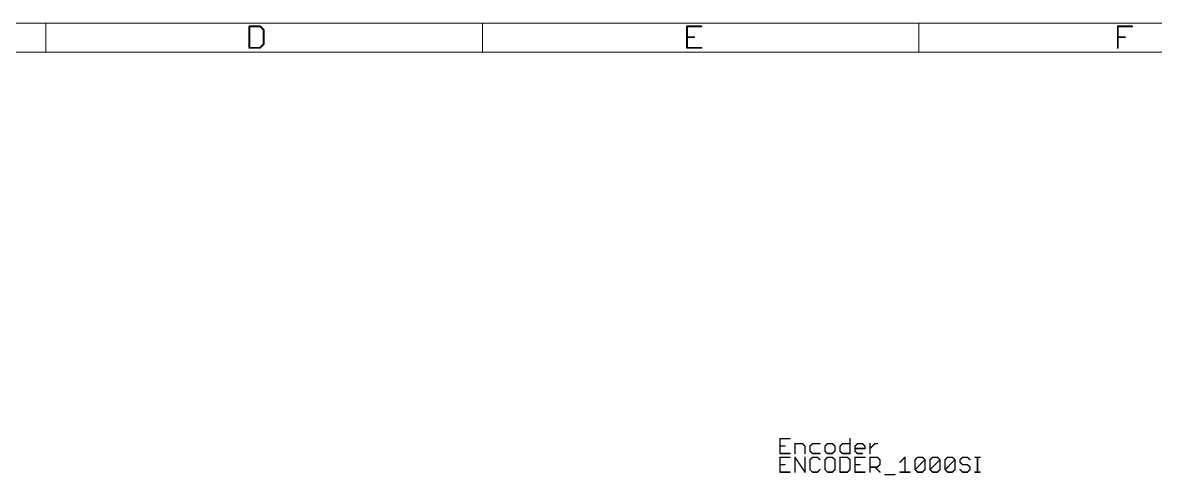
# Model space of a CAD drawing. Extents: x 0 to 387, y 0 to 260.
# Drawn here: x 143.5 to 267.1, y 211.1 to 260.4 of the extents above; entities that cross this region are included whole.
import ezdxf

# ---------------------------------------------------------------- set-up
doc = ezdxf.new("R2010")
doc.units = 0
doc.layers.add('94', color=14, linetype='CONTINUOUS')
doc.layers.add('96', color=251, linetype='CONTINUOUS')

msp = doc.modelspace()

# ---------------------------------------------------------------- linework, layer by layer
at = {"layer": '94'}
for points, const_width in [([(146.05, 260.35), (98.425, 260.35)], 0.1016), ([(193.675, 260.35), (146.05, 260.35)], 0.1016), ([(146.05, 257.175), (146.05, 260.35)], 0.1016), ([(168.2496, 259.9964), (168.2496, 257.6576)], 0.2032), ([(169.419, 259.9964), (168.2496, 259.9964)], 0.2032), ([(169.8088, 259.6066), (169.419, 259.9964)], 0.2032), ([(169.8088, 258.0474), (169.8088, 259.6066)], 0.2032), ([(241.3, 260.35), (193.675, 260.35)], 0.1016), ([(193.675, 260.35), (193.675, 257.175)], 0.1016), ([(217.5608, 259.9964), (216.0016, 259.9964)], 0.2032), ([(216.0016, 259.9964), (216.0016, 257.6576)], 0.2032), ([(288.925, 260.35), (241.3, 260.35)], 0.1016), ([(241.3, 260.35), (241.3, 257.175)], 0.1016), ([(262.9916, 257.6576), (262.9916, 259.9964)], 0.2032), ([(262.9916, 259.9964), (264.5508, 259.9964)], 0.2032), ([(216.0016, 258.827), (216.7812, 258.827)], 0.2032), ([(262.9916, 258.827), (263.7712, 258.827)], 0.2032), ([(146.05, 257.175), (98.425, 257.175)], 0.1016), ([(193.675, 257.175), (146.05, 257.175)], 0.1016), ([(168.2496, 257.6576), (169.419, 257.6576)], 0.2032), ([(169.419, 257.6576), (169.8088, 258.0474)], 0.2032), ([(241.3, 257.175), (193.675, 257.175)], 0.1016), ([(216.0016, 257.6576), (217.5608, 257.6576)], 0.2032), ([(288.925, 257.175), (241.3, 257.175)], 0.1016), ([(227.2209, 215.0632), (226.1362, 215.0632)], 0.1524), ([(226.1362, 215.0632), (226.1362, 213.4362)], 0.1524), ([(233.7695, 215.0632), (233.7695, 213.4362)], 0.1524), ([(226.1362, 214.2497), (226.6785, 214.2497)], 0.1524), ([(227.7734, 213.4362), (227.7734, 214.5209)], 0.1524), ([(227.7734, 214.5209), (228.5868, 214.5209)], 0.1524), ([(228.5868, 214.5209), (228.858, 214.2497)], 0.1524), ([(228.858, 214.2497), (228.858, 213.4362)], 0.1524), ([(229.6817, 214.5209), (229.4105, 214.2497)], 0.1524), ([(229.4105, 214.2497), (229.4105, 213.7074)], 0.1524), ([(230.4952, 214.5209), (229.6817, 214.5209)], 0.1524), ([(231.3188, 214.5209), (231.0477, 214.2497)], 0.1524), ([(231.0477, 214.2497), (231.0477, 213.7074)], 0.1524), ([(231.8612, 214.5209), (231.3188, 214.5209)], 0.1524), ([(232.1323, 214.2497), (231.8612, 214.5209)], 0.1524), ([(232.1323, 213.7074), (232.1323, 214.2497)], 0.1524), ([(232.6848, 214.2497), (232.956, 214.5209)], 0.1524), ([(232.6848, 213.7074), (232.6848, 214.2497)], 0.1524), ([(232.956, 214.5209), (233.7695, 214.5209)], 0.1524), ([(234.322, 214.2497), (234.5931, 214.5209)], 0.1524), ([(234.322, 213.7074), (234.322, 214.2497)], 0.1524), ([(235.4066, 213.9785), (234.322, 213.9785)], 0.1524), ([(234.5931, 214.5209), (235.1355, 214.5209)], 0.1524), ([(235.1355, 214.5209), (235.4066, 214.2497)], 0.1524), ([(235.4066, 214.2497), (235.4066, 213.9785)], 0.1524), ([(235.9591, 213.4362), (235.9591, 214.5209)], 0.1524), ([(235.9591, 213.9785), (236.5015, 214.5209)], 0.1524), ([(236.5015, 214.5209), (236.7726, 214.5209)], 0.1524), ([(226.1362, 213.4362), (227.2209, 213.4362)], 0.1524), ([(229.4105, 213.7074), (229.6817, 213.4362)], 0.1524), ([(229.6817, 213.4362), (230.4952, 213.4362)], 0.1524), ([(231.0477, 213.7074), (231.3188, 213.4362)], 0.1524), ([(231.3188, 213.4362), (231.8612, 213.4362)], 0.1524), ([(231.8612, 213.4362), (232.1323, 213.7074)], 0.1524), ([(232.956, 213.4362), (232.6848, 213.7074)], 0.1524), ([(233.7695, 213.4362), (232.956, 213.4362)], 0.1524), ([(234.5931, 213.4362), (234.322, 213.7074)], 0.1524), ([(235.1355, 213.4362), (234.5931, 213.4362)], 0.1524)]:
    msp.add_lwpolyline(points, dxfattribs=dict(at, const_width=const_width))
for points, const_width in [([(146.05, 260.3754, 1), (146.05, 260.3246)], 0.0508), ([(146.0754, 260.35, 1), (146.0246, 260.35)], 0.0508), ([(146.05, 260.3246, 1), (146.05, 260.3754)], 0.0508), ([(168.3004, 259.9964, 1), (168.1988, 259.9964)], 0.1016), ([(168.2496, 260.0472, 1), (168.2496, 259.9456)], 0.1016), ([(169.4549, 260.0323, 1), (169.3831, 259.9605)], 0.1016), ([(169.419, 259.9456, 1), (169.419, 260.0472)], 0.1016), ([(169.8596, 259.6066, 1), (169.758, 259.6066)], 0.1016), ([(169.7729, 259.5707, 1), (169.8447, 259.6425)], 0.1016), ([(193.675, 260.3754, 1), (193.675, 260.3246)], 0.0508), ([(193.7004, 260.35, 1), (193.6496, 260.35)], 0.0508), ([(193.675, 260.3246, 1), (193.675, 260.3754)], 0.0508), ([(216.0016, 260.0472, 1), (216.0016, 259.9456)], 0.1016), ([(216.0524, 259.9964, 1), (215.9508, 259.9964)], 0.1016), ([(217.5608, 259.9456, 1), (217.5608, 260.0472)], 0.1016), ([(241.3, 260.3754, 1), (241.3, 260.3246)], 0.0508), ([(241.3254, 260.35, 1), (241.2746, 260.35)], 0.0508), ([(241.3, 260.3246, 1), (241.3, 260.3754)], 0.0508), ([(263.0424, 259.9964, 1), (262.9408, 259.9964)], 0.1016), ([(262.9916, 260.0472, 1), (262.9916, 259.9456)], 0.1016), ([(264.5508, 259.9456, 1), (264.5508, 260.0472)], 0.1016), ([(216.0016, 258.8778, 1), (216.0016, 258.7762)], 0.1016), ([(216.7812, 258.7762, 1), (216.7812, 258.8778)], 0.1016), ([(262.9916, 258.8778, 1), (262.9916, 258.7762)], 0.1016), ([(263.7712, 258.7762, 1), (263.7712, 258.8778)], 0.1016), ([(146.05, 257.2004, 1), (146.05, 257.1496)], 0.0508), ([(146.0246, 257.175, 1), (146.0754, 257.175)], 0.0508), ([(146.05, 257.1496, 1), (146.05, 257.2004)], 0.0508), ([(168.2496, 257.7084, 1), (168.2496, 257.6068)], 0.1016), ([(168.1988, 257.6576, 1), (168.3004, 257.6576)], 0.1016), ([(169.3831, 257.6935, 1), (169.4549, 257.6217)], 0.1016), ([(169.419, 257.6068, 1), (169.419, 257.7084)], 0.1016), ([(169.758, 258.0474, 1), (169.8596, 258.0474)], 0.1016), ([(169.8447, 258.0115, 1), (169.7729, 258.0833)], 0.1016), ([(193.675, 257.2004, 1), (193.675, 257.1496)], 0.0508), ([(193.6496, 257.175, 1), (193.7004, 257.175)], 0.0508), ([(193.675, 257.1496, 1), (193.675, 257.2004)], 0.0508), ([(216.0016, 257.7084, 1), (216.0016, 257.6068)], 0.1016), ([(215.9508, 257.6576, 1), (216.0524, 257.6576)], 0.1016), ([(217.5608, 257.6068, 1), (217.5608, 257.7084)], 0.1016), ([(241.3, 257.2004, 1), (241.3, 257.1496)], 0.0508), ([(241.2746, 257.175, 1), (241.3254, 257.175)], 0.0508), ([(241.3, 257.1496, 1), (241.3, 257.2004)], 0.0508), ([(262.9408, 257.6576, 1), (263.0424, 257.6576)], 0.1016), ([(226.1362, 215.1013, 1), (226.1362, 215.0251)], 0.0762), ([(226.1743, 215.0632, 1), (226.0981, 215.0632)], 0.0762), ([(227.2209, 215.0251, 1), (227.2209, 215.1013)], 0.0762), ([(233.8076, 215.0632, 1), (233.7314, 215.0632)], 0.0762), ([(226.1362, 214.2878, 1), (226.1362, 214.2116)], 0.0762), ([(226.6785, 214.2116, 1), (226.6785, 214.2878)], 0.0762), ([(227.8115, 214.5209, 1), (227.7353, 214.5209)], 0.0762), ([(227.7734, 214.559, 1), (227.7734, 214.4828)], 0.0762), ([(228.6138, 214.5478, 1), (228.5599, 214.4939)], 0.0762), ([(228.5868, 214.4828, 1), (228.5868, 214.559)], 0.0762), ([(228.8961, 214.2497, 1), (228.8199, 214.2497)], 0.0762), ([(228.8311, 214.2228, 1), (228.885, 214.2766)], 0.0762), ([(229.4486, 214.2497, 1), (229.3724, 214.2497)], 0.0762), ([(229.3836, 214.2766, 1), (229.4375, 214.2228)], 0.0762), ([(229.6817, 214.559, 1), (229.6817, 214.4828)], 0.0762), ([(229.7086, 214.4939, 1), (229.6547, 214.5478)], 0.0762), ([(230.4952, 214.4828, 1), (230.4952, 214.559)], 0.0762), ([(231.0858, 214.2497, 1), (231.0096, 214.2497)], 0.0762), ([(231.0207, 214.2766, 1), (231.0746, 214.2228)], 0.0762), ([(231.3188, 214.559, 1), (231.3188, 214.4828)], 0.0762), ([(231.3458, 214.4939, 1), (231.2919, 214.5478)], 0.0762), ([(231.8881, 214.5478, 1), (231.8342, 214.4939)], 0.0762), ([(231.8612, 214.4828, 1), (231.8612, 214.559)], 0.0762), ([(232.1704, 214.2497, 1), (232.0942, 214.2497)], 0.0762), ([(232.1054, 214.2228, 1), (232.1593, 214.2766)], 0.0762), ([(232.7229, 214.2497, 1), (232.6467, 214.2497)], 0.0762), ([(232.6579, 214.2766, 1), (232.7118, 214.2228)], 0.0762), ([(232.956, 214.559, 1), (232.956, 214.4828)], 0.0762), ([(232.9829, 214.4939, 1), (232.929, 214.5478)], 0.0762), ([(233.7695, 214.4828, 1), (233.7695, 214.559)], 0.0762), ([(234.3601, 214.2497, 1), (234.2839, 214.2497)], 0.0762), ([(234.295, 214.2766, 1), (234.3489, 214.2228)], 0.0762), ([(234.322, 214.0166, 1), (234.322, 213.9404)], 0.0762), ([(234.5931, 214.559, 1), (234.5931, 214.4828)], 0.0762), ([(234.6201, 214.4939, 1), (234.5662, 214.5478)], 0.0762), ([(235.1624, 214.5478, 1), (235.1085, 214.4939)], 0.0762), ([(235.1355, 214.4828, 1), (235.1355, 214.559)], 0.0762), ([(235.4447, 214.2497, 1), (235.3685, 214.2497)], 0.0762), ([(235.3685, 213.9785, 1), (235.4447, 213.9785)], 0.0762), ([(235.3797, 214.2228, 1), (235.4336, 214.2766)], 0.0762), ([(235.4066, 213.9404, 1), (235.4066, 214.0166)], 0.0762), ([(235.9972, 214.5209, 1), (235.921, 214.5209)], 0.0762), ([(235.9322, 214.0055, 1), (235.9861, 213.9516)], 0.0762), ([(236.5015, 214.559, 1), (236.5015, 214.4828)], 0.0762), ([(236.5284, 214.4939, 1), (236.4745, 214.5478)], 0.0762), ([(236.7726, 214.4828, 1), (236.7726, 214.559)], 0.0762), ([(226.1362, 213.4743, 1), (226.1362, 213.3981)], 0.0762), ([(226.0981, 213.4362, 1), (226.1743, 213.4362)], 0.0762), ([(227.2209, 213.3981, 1), (227.2209, 213.4743)], 0.0762), ([(227.7353, 213.4362, 1), (227.8115, 213.4362)], 0.0762), ([(228.8199, 213.4362, 1), (228.8961, 213.4362)], 0.0762), ([(229.4375, 213.7343, 1), (229.3836, 213.6804)], 0.0762), ([(229.3724, 213.7074, 1), (229.4486, 213.7074)], 0.0762), ([(229.6817, 213.4743, 1), (229.6817, 213.3981)], 0.0762), ([(229.6547, 213.4093, 1), (229.7086, 213.4631)], 0.0762), ([(230.4952, 213.3981, 1), (230.4952, 213.4743)], 0.0762), ([(231.0746, 213.7343, 1), (231.0207, 213.6804)], 0.0762), ([(231.0096, 213.7074, 1), (231.0858, 213.7074)], 0.0762), ([(231.3188, 213.4743, 1), (231.3188, 213.3981)], 0.0762), ([(231.2919, 213.4093, 1), (231.3458, 213.4631)], 0.0762), ([(231.8342, 213.4631, 1), (231.8881, 213.4093)], 0.0762), ([(231.8612, 213.3981, 1), (231.8612, 213.4743)], 0.0762), ([(232.0942, 213.7074, 1), (232.1704, 213.7074)], 0.0762), ([(232.1593, 213.6804, 1), (232.1054, 213.7343)], 0.0762), ([(232.7118, 213.7343, 1), (232.6579, 213.6804)], 0.0762), ([(232.6467, 213.7074, 1), (232.7229, 213.7074)], 0.0762), ([(232.956, 213.4743, 1), (232.956, 213.3981)], 0.0762), ([(232.929, 213.4093, 1), (232.9829, 213.4631)], 0.0762), ([(233.7314, 213.4362, 1), (233.8076, 213.4362)], 0.0762), ([(233.7695, 213.3981, 1), (233.7695, 213.4743)], 0.0762), ([(234.3489, 213.7343, 1), (234.295, 213.6804)], 0.0762), ([(234.2839, 213.7074, 1), (234.3601, 213.7074)], 0.0762), ([(234.5931, 213.4743, 1), (234.5931, 213.3981)], 0.0762), ([(234.5662, 213.4093, 1), (234.6201, 213.4631)], 0.0762), ([(235.1355, 213.3981, 1), (235.1355, 213.4743)], 0.0762), ([(235.921, 213.4362, 1), (235.9972, 213.4362)], 0.0762)]:
    msp.add_lwpolyline(points, format="xyb", dxfattribs=dict(at, const_width=const_width))
at = {"layer": '96', "const_width": 0.1524}
for points in [[(227.2209, 213.0312), (226.1362, 213.0312)], [(226.1362, 213.0312), (226.1362, 211.4042)], [(227.7734, 211.4042), (227.7734, 213.0312)], [(227.7734, 213.0312), (228.858, 211.4042)], [(228.858, 211.4042), (228.858, 213.0312)], [(229.6817, 213.0312), (229.4105, 212.76)], [(229.4105, 212.76), (229.4105, 211.6754)], [(230.224, 213.0312), (229.6817, 213.0312)], [(230.4952, 212.76), (230.224, 213.0312)], [(231.3188, 213.0312), (231.0477, 212.76)], [(231.0477, 212.76), (231.0477, 211.6754)], [(231.8612, 213.0312), (231.3188, 213.0312)], [(232.1323, 212.76), (231.8612, 213.0312)], [(232.1323, 211.6754), (232.1323, 212.76)], [(232.6848, 213.0312), (232.6848, 211.4042)], [(233.4983, 213.0312), (232.6848, 213.0312)], [(233.7695, 212.76), (233.4983, 213.0312)], [(233.7695, 211.6754), (233.7695, 212.76)], [(235.4066, 213.0312), (234.322, 213.0312)], [(234.322, 213.0312), (234.322, 211.4042)], [(235.9591, 211.4042), (235.9591, 213.0312)], [(235.9591, 213.0312), (236.7726, 213.0312)], [(236.7726, 213.0312), (237.0438, 212.76)], [(237.0438, 212.76), (237.0438, 212.2177)], [(239.2335, 212.4889), (239.7758, 213.0312)], [(239.7758, 213.0312), (239.7758, 211.4042)], [(240.8706, 212.76), (241.1418, 213.0312)], [(240.8706, 211.6754), (240.8706, 212.76)], [(240.8706, 211.6754), (241.9553, 212.76)], [(241.1418, 213.0312), (241.6841, 213.0312)], [(241.6841, 213.0312), (241.9553, 212.76)], [(241.9553, 212.76), (241.9553, 211.6754)], [(242.5078, 212.76), (242.7789, 213.0312)], [(242.5078, 211.6754), (242.5078, 212.76)], [(242.5078, 211.6754), (243.5924, 212.76)], [(242.7789, 213.0312), (243.3213, 213.0312)], [(243.3213, 213.0312), (243.5924, 212.76)], [(243.5924, 212.76), (243.5924, 211.6754)], [(244.1449, 212.76), (244.4161, 213.0312)], [(244.1449, 211.6754), (244.1449, 212.76)], [(244.1449, 211.6754), (245.2296, 212.76)], [(244.4161, 213.0312), (244.9584, 213.0312)], [(244.9584, 213.0312), (245.2296, 212.76)], [(245.2296, 212.76), (245.2296, 211.6754)], [(246.0532, 213.0312), (245.7821, 212.76)], [(245.7821, 212.76), (245.7821, 212.4889)], [(245.7821, 212.4889), (246.0532, 212.2177)], [(246.5956, 213.0312), (246.0532, 213.0312)], [(246.8667, 212.76), (246.5956, 213.0312)], [(247.4192, 213.0312), (247.9616, 213.0312)], [(247.6904, 211.4042), (247.6904, 213.0312)], [(226.1362, 212.2177), (226.6785, 212.2177)], [(226.1362, 211.4042), (227.2209, 211.4042)], [(229.4105, 211.6754), (229.6817, 211.4042)], [(229.6817, 211.4042), (230.224, 211.4042)], [(230.224, 211.4042), (230.4952, 211.6754)], [(231.0477, 211.6754), (231.3188, 211.4042)], [(231.3188, 211.4042), (231.8612, 211.4042)], [(231.8612, 211.4042), (232.1323, 211.6754)], [(232.6848, 211.4042), (233.4983, 211.4042)], [(233.4983, 211.4042), (233.7695, 211.6754)], [(234.322, 212.2177), (234.8643, 212.2177)], [(234.322, 211.4042), (235.4066, 211.4042)], [(236.7726, 211.9465), (235.9591, 211.9465)], [(236.5015, 211.9465), (237.0438, 211.4042)], [(237.0438, 212.2177), (236.7726, 211.9465)], [(239.2335, 211.4042), (240.3181, 211.4042)], [(241.1418, 211.4042), (240.8706, 211.6754)], [(241.6841, 211.4042), (241.1418, 211.4042)], [(241.9553, 211.6754), (241.6841, 211.4042)], [(242.7789, 211.4042), (242.5078, 211.6754)], [(243.3213, 211.4042), (242.7789, 211.4042)], [(243.5924, 211.6754), (243.3213, 211.4042)], [(244.4161, 211.4042), (244.1449, 211.6754)], [(244.9584, 211.4042), (244.4161, 211.4042)], [(245.2296, 211.6754), (244.9584, 211.4042)], [(246.0532, 211.4042), (245.7821, 211.6754)], [(246.0532, 212.2177), (246.5956, 212.2177)], [(246.5956, 211.4042), (246.0532, 211.4042)], [(246.5956, 212.2177), (246.8667, 211.9465)], [(246.8667, 211.6754), (246.5956, 211.4042)], [(246.8667, 211.9465), (246.8667, 211.6754)], [(247.4192, 211.4042), (247.9616, 211.4042)], [(237.5963, 211.133), (238.681, 211.133)]]:
    msp.add_lwpolyline(points, dxfattribs=at)
at = {"layer": '96', "const_width": 0.0762}
for points in [[(226.1362, 213.0693, 1), (226.1362, 212.9931)], [(226.1743, 213.0312, 1), (226.0981, 213.0312)], [(227.2209, 212.9931, 1), (227.2209, 213.0693)], [(227.8115, 213.0312, 1), (227.7353, 213.0312)], [(227.8051, 213.0523, 1), (227.7417, 213.0101)], [(228.8961, 213.0312, 1), (228.8199, 213.0312)], [(229.4486, 212.76, 1), (229.3724, 212.76)], [(229.3836, 212.787, 1), (229.4375, 212.7331)], [(229.6817, 213.0693, 1), (229.6817, 212.9931)], [(229.7086, 213.0042, 1), (229.6547, 213.0581)], [(230.2509, 213.0581, 1), (230.1971, 213.0042)], [(230.224, 212.9931, 1), (230.224, 213.0693)], [(230.4682, 212.7331, 1), (230.5221, 212.787)], [(231.0207, 212.787, 1), (231.0746, 212.7331)], [(231.0858, 212.76, 1), (231.0096, 212.76)], [(231.3188, 213.0693, 1), (231.3188, 212.9931)], [(231.3458, 213.0042, 1), (231.2919, 213.0581)], [(231.8881, 213.0581, 1), (231.8342, 213.0042)], [(231.8612, 212.9931, 1), (231.8612, 213.0693)], [(232.1704, 212.76, 1), (232.0942, 212.76)], [(232.1054, 212.7331, 1), (232.1593, 212.787)], [(232.7229, 213.0312, 1), (232.6467, 213.0312)], [(232.6848, 213.0693, 1), (232.6848, 212.9931)], [(233.5253, 213.0581, 1), (233.4714, 213.0042)], [(233.4983, 212.9931, 1), (233.4983, 213.0693)], [(233.8076, 212.76, 1), (233.7314, 212.76)], [(233.7425, 212.7331, 1), (233.7964, 212.787)], [(234.322, 213.0693, 1), (234.322, 212.9931)], [(234.3601, 213.0312, 1), (234.2839, 213.0312)], [(235.4066, 212.9931, 1), (235.4066, 213.0693)], [(235.9972, 213.0312, 1), (235.921, 213.0312)], [(235.9591, 213.0693, 1), (235.9591, 212.9931)], [(236.7996, 213.0581, 1), (236.7457, 213.0042)], [(236.7726, 212.9931, 1), (236.7726, 213.0693)], [(237.0819, 212.76, 1), (237.0057, 212.76)], [(237.0169, 212.7331, 1), (237.0707, 212.787)], [(239.8139, 213.0312, 1), (239.7377, 213.0312)], [(239.8027, 213.0042, 1), (239.7488, 213.0581)], [(240.9087, 212.76, 1), (240.8325, 212.76)], [(240.8437, 212.787, 1), (240.8975, 212.7331)], [(241.1418, 213.0693, 1), (241.1418, 212.9931)], [(241.1687, 213.0042, 1), (241.1148, 213.0581)], [(241.711, 213.0581, 1), (241.6572, 213.0042)], [(241.6841, 212.9931, 1), (241.6841, 213.0693)], [(241.9934, 212.76, 1), (241.9172, 212.76)], [(241.9822, 212.7331, 1), (241.9283, 212.787)], [(241.9283, 212.7331, 1), (241.9822, 212.787)], [(242.4808, 212.787, 1), (242.5347, 212.7331)], [(242.5459, 212.76, 1), (242.4697, 212.76)], [(242.7789, 213.0693, 1), (242.7789, 212.9931)], [(242.8059, 213.0042, 1), (242.752, 213.0581)], [(243.3482, 213.0581, 1), (243.2943, 213.0042)], [(243.3213, 212.9931, 1), (243.3213, 213.0693)], [(243.6305, 212.76, 1), (243.5543, 212.76)], [(243.6194, 212.7331, 1), (243.5655, 212.787)], [(243.5655, 212.7331, 1), (243.6194, 212.787)], [(244.183, 212.76, 1), (244.1068, 212.76)], [(244.118, 212.787, 1), (244.1719, 212.7331)], [(244.4161, 213.0693, 1), (244.4161, 212.9931)], [(244.443, 213.0042, 1), (244.3891, 213.0581)], [(244.9854, 213.0581, 1), (244.9315, 213.0042)], [(244.9584, 212.9931, 1), (244.9584, 213.0693)], [(245.2677, 212.76, 1), (245.1915, 212.76)], [(245.2565, 212.7331, 1), (245.2026, 212.787)], [(245.2026, 212.7331, 1), (245.2565, 212.787)], [(245.7551, 212.787, 1), (245.809, 212.7331)], [(245.809, 212.5158, 1), (245.7551, 212.4619)], [(245.8202, 212.76, 1), (245.744, 212.76)], [(246.0532, 213.0693, 1), (246.0532, 212.9931)], [(246.0802, 213.0042, 1), (246.0263, 213.0581)], [(246.6225, 213.0581, 1), (246.5686, 213.0042)], [(246.5956, 212.9931, 1), (246.5956, 213.0693)], [(246.8398, 212.7331, 1), (246.8937, 212.787)], [(247.4192, 213.0693, 1), (247.4192, 212.9931)], [(247.7285, 213.0312, 1), (247.6523, 213.0312)], [(247.9616, 212.9931, 1), (247.9616, 213.0693)], [(226.1362, 212.2558, 1), (226.1362, 212.1796)], [(226.1362, 211.4423, 1), (226.1362, 211.3661)], [(226.0981, 211.4042, 1), (226.1743, 211.4042)], [(226.6785, 212.1796, 1), (226.6785, 212.2558)], [(227.2209, 211.3661, 1), (227.2209, 211.4423)], [(227.7353, 211.4042, 1), (227.8115, 211.4042)], [(228.8199, 211.4042, 1), (228.8961, 211.4042)], [(228.8263, 211.3831, 1), (228.8897, 211.4253)], [(229.4375, 211.7023, 1), (229.3836, 211.6484)], [(229.3724, 211.6754, 1), (229.4486, 211.6754)], [(229.6817, 211.4423, 1), (229.6817, 211.3661)], [(229.6547, 211.3773, 1), (229.7086, 211.4311)], [(230.1971, 211.4311, 1), (230.2509, 211.3773)], [(230.224, 211.3661, 1), (230.224, 211.4423)], [(230.5221, 211.6484, 1), (230.4682, 211.7023)], [(231.0746, 211.7023, 1), (231.0207, 211.6484)], [(231.0096, 211.6754, 1), (231.0858, 211.6754)], [(231.3188, 211.4423, 1), (231.3188, 211.3661)], [(231.2919, 211.3773, 1), (231.3458, 211.4311)], [(231.8342, 211.4311, 1), (231.8881, 211.3773)], [(231.8612, 211.3661, 1), (231.8612, 211.4423)], [(232.0942, 211.6754, 1), (232.1704, 211.6754)], [(232.1593, 211.6484, 1), (232.1054, 211.7023)], [(232.6848, 211.4423, 1), (232.6848, 211.3661)], [(232.6467, 211.4042, 1), (232.7229, 211.4042)], [(233.4714, 211.4311, 1), (233.5253, 211.3773)], [(233.4983, 211.3661, 1), (233.4983, 211.4423)], [(233.7314, 211.6754, 1), (233.8076, 211.6754)], [(233.7964, 211.6484, 1), (233.7425, 211.7023)], [(234.322, 212.2558, 1), (234.322, 212.1796)], [(234.322, 211.4423, 1), (234.322, 211.3661)], [(234.2839, 211.4042, 1), (234.3601, 211.4042)], [(234.8643, 212.1796, 1), (234.8643, 212.2558)], [(235.4066, 211.3661, 1), (235.4066, 211.4423)], [(235.9591, 211.9846, 1), (235.9591, 211.9084)], [(235.921, 211.4042, 1), (235.9972, 211.4042)], [(236.5284, 211.9735, 1), (236.4745, 211.9196)], [(236.7457, 211.9735, 1), (236.7996, 211.9196)], [(236.7726, 211.9084, 1), (236.7726, 211.9846)], [(237.0057, 212.2177, 1), (237.0819, 212.2177)], [(237.0707, 212.1908, 1), (237.0169, 212.2446)], [(237.0169, 211.3773, 1), (237.0707, 211.4311)], [(239.2065, 212.5158, 1), (239.2604, 212.4619)], [(239.2335, 211.4423, 1), (239.2335, 211.3661)], [(239.7377, 211.4042, 1), (239.8139, 211.4042)], [(240.3181, 211.3661, 1), (240.3181, 211.4423)], [(240.8975, 211.7023, 1), (240.8437, 211.6484)], [(240.8437, 211.7023, 1), (240.8975, 211.6484)], [(240.8325, 211.6754, 1), (240.9087, 211.6754)], [(241.1418, 211.4423, 1), (241.1418, 211.3661)], [(241.1148, 211.3773, 1), (241.1687, 211.4311)], [(241.6572, 211.4311, 1), (241.711, 211.3773)], [(241.6841, 211.3661, 1), (241.6841, 211.4423)], [(241.9172, 211.6754, 1), (241.9934, 211.6754)], [(241.9822, 211.6484, 1), (241.9283, 211.7023)], [(242.5347, 211.7023, 1), (242.4808, 211.6484)], [(242.4808, 211.7023, 1), (242.5347, 211.6484)], [(242.4697, 211.6754, 1), (242.5459, 211.6754)], [(242.7789, 211.4423, 1), (242.7789, 211.3661)], [(242.752, 211.3773, 1), (242.8059, 211.4311)], [(243.2943, 211.4311, 1), (243.3482, 211.3773)], [(243.3213, 211.3661, 1), (243.3213, 211.4423)], [(243.5543, 211.6754, 1), (243.6305, 211.6754)], [(243.6194, 211.6484, 1), (243.5655, 211.7023)], [(244.1719, 211.7023, 1), (244.118, 211.6484)], [(244.118, 211.7023, 1), (244.1719, 211.6484)], [(244.1068, 211.6754, 1), (244.183, 211.6754)], [(244.4161, 211.4423, 1), (244.4161, 211.3661)], [(244.3891, 211.3773, 1), (244.443, 211.4311)], [(244.9315, 211.4311, 1), (244.9854, 211.3773)], [(244.9584, 211.3661, 1), (244.9584, 211.4423)], [(245.1915, 211.6754, 1), (245.2677, 211.6754)], [(245.2565, 211.6484, 1), (245.2026, 211.7023)], [(245.809, 211.7023, 1), (245.7551, 211.6484)], [(245.744, 212.4889, 1), (245.8202, 212.4889)], [(246.0532, 212.2558, 1), (246.0532, 212.1796)], [(246.0532, 211.4423, 1), (246.0532, 211.3661)], [(246.0263, 212.1908, 1), (246.0802, 212.2446)], [(246.0263, 211.3773, 1), (246.0802, 211.4311)], [(246.6225, 212.2446, 1), (246.5686, 212.1908)], [(246.5686, 211.4311, 1), (246.6225, 211.3773)], [(246.5956, 212.1796, 1), (246.5956, 212.2558)], [(246.5956, 211.3661, 1), (246.5956, 211.4423)], [(246.9048, 211.9465, 1), (246.8286, 211.9465)], [(246.8286, 211.6754, 1), (246.9048, 211.6754)], [(246.8398, 211.9196, 1), (246.8937, 211.9735)], [(246.8937, 211.6484, 1), (246.8398, 211.7023)], [(247.4192, 211.4423, 1), (247.4192, 211.3661)], [(247.6523, 211.4042, 1), (247.7285, 211.4042)], [(247.9616, 211.3661, 1), (247.9616, 211.4423)], [(237.5963, 211.1711, 1), (237.5963, 211.0949)], [(238.681, 211.0949, 1), (238.681, 211.1711)]]:
    msp.add_lwpolyline(points, format="xyb", dxfattribs=at)

doc.saveas('drawing.dxf')
